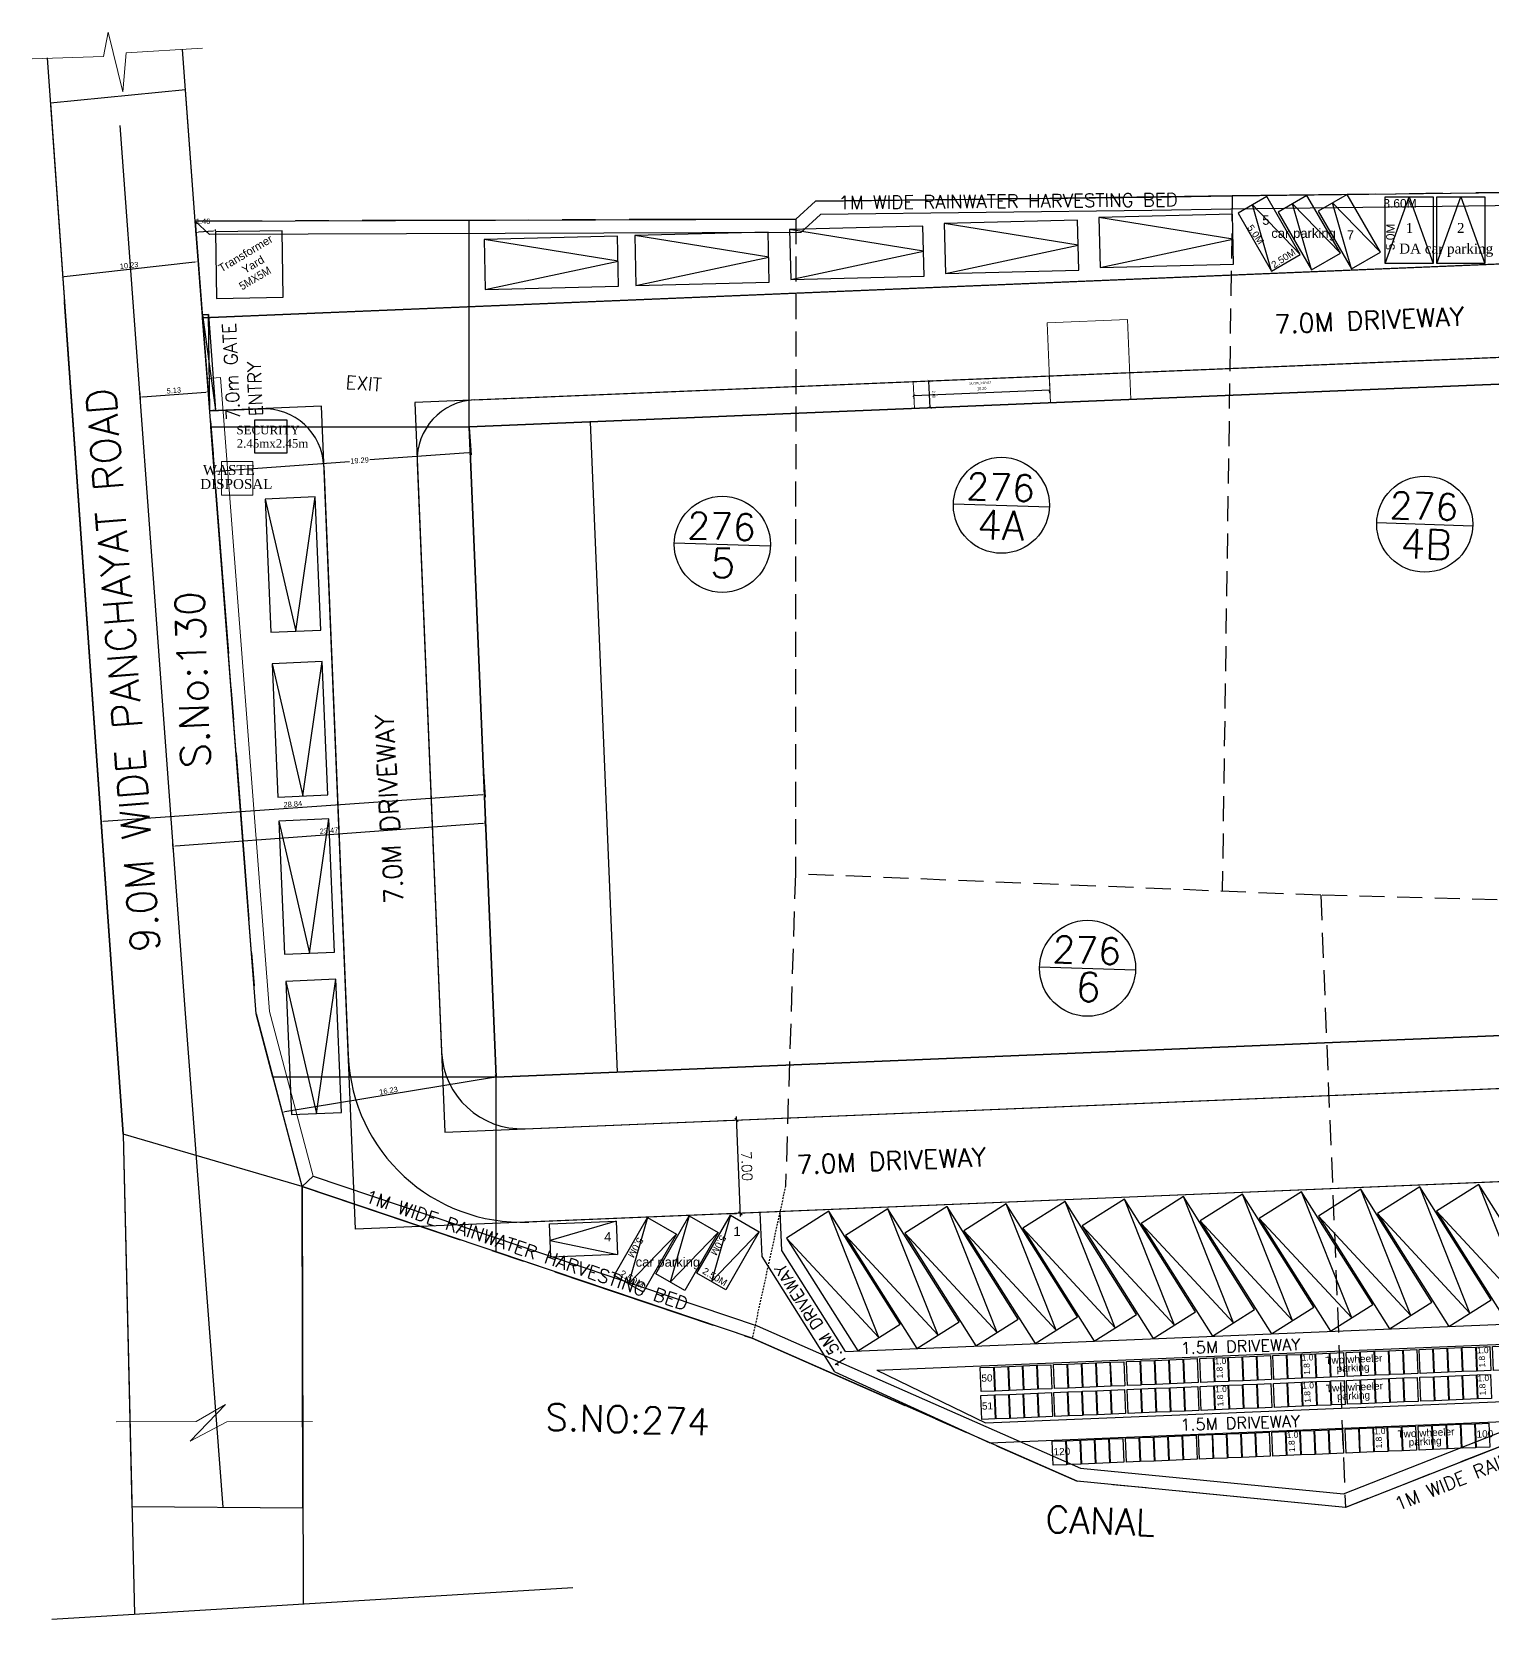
# Model space of a CAD drawing. Header units: metres. Extents: x 6804 to 7881, y 412 to 705.
# Drawn here: x 6811 to 6920.5, y 574.6 to 694.6 of the extents above; entities that cross this region are included whole.
import ezdxf

# ---------------------------------------------------------------- set-up
doc = ezdxf.new("R2010")
doc.units = ezdxf.units.M
doc.header["$LTSCALE"] = 5
doc.header["$PDSIZE"] = -1
for name, pattern in [('CENTER', [2, 1.25, -0.25, 0.25, -0.25]), ('CENTERX2', [4, 2.5, -0.5, 0.5, -0.5]), ('CONTINOUS', [0]), ('DASHED', [0.75, 0.5, -0.25]), ('DOT2', [0.125, 0, -0.125]), ('HIDDEN', [0.375, 0.25, -0.125])]:
    doc.linetypes.add(name, pattern=pattern)
doc.layers.get('0').update_dxf_attribs({"color": 8, "linetype": 'CONTINUOUS'})
doc.layers.get('DEFPOINTS').update_dxf_attribs({"color": 8, "linetype": 'CONTINUOUS'})
for name, color, linetype in [('5.1 TEXT', 8, 'CENTERX2'), ('BLK_1_LVL_0_BLDG_FOOT_PRINT', 1, 'CONTINUOUS'), ('BLK_1_LVL_0_FRONT_SETBACK', 2, 'CONTINUOUS'), ('BLK_1_LVL_0_SIDE_SETBACK1', 171, 'CONTINUOUS'), ('BLK_1_LVL_0_SIDE_SETBACK2', 102, 'CONTINUOUS'), ('BLK_1_MAX_HEIGHT_CAL', 7, 'CONTINUOUS'), ('DA_PARKING', 1, 'CONTINUOUS'), ('DISTANCE_BLK', 238, 'CONTINUOUS'), ('DRIVE_WAY', 255, 'DOT2'), ('FMB', 8, 'CONTINUOUS'), ('GUARD_ROOM', 2, 'CONTINUOUS'), ('HATCH', 8, 'CONTINUOUS'), ('L4', 8, 'CONTINUOUS'), ('LORRY_PARKING', 175, 'CONTINUOUS'), ('PARKING_SLOT', 30, 'CONTINUOUS'), ('PDF_0', 7, 'CONTINUOUS'), ('PDF_Text', 7, 'CONTINUOUS'), ('PLOT_BOUNDARY', 70, 'CONTINUOUS'), ('ROAD_WIDTH', 2, 'CONTINUOUS'), ('RWH', 130, 'CONTINUOUS'), ('S.NO', 6, 'CONTINUOUS'), ('SHORTEST_DIST_TO_ROAD', 6, 'CONTINUOUS'), ('Sub Divi', 3, 'DASHED'), ('SURRENDER_ROAD_WIDTH', 2, 'CONTINUOUS'), ('TEXT', 7, 'CONTINUOUS'), ('TRANSFORMER_YARD', 7, 'CONTINUOUS'), ('TRANSFORMER_YARD_ROAD', 7, 'CONTINUOUS'), ('TWO_WHEELER_PARKING', 2, 'CONTINUOUS'), ('WAL', 1, 'CONTINUOUS'), ('WALL', 3, 'CONTINUOUS')]:
    doc.layers.add(name, color=color, linetype=linetype)
for name, color, linetype, lineweight in [('BLK_1_DA_RAMP_1', 1, 'CONTINUOUS', 0), ('BLK_1_INTERNAL_VEHICULAR_ACCESS', 161, 'CONTINUOUS', 0), ('BLK_1_PLANTATION_GREENSTRIP', 81, 'CONTINUOUS', 0), ('Boundry mesurement', 8, 'CONTINUOUS', 15), ('Dimension', 8, 'CONTINUOUS', 9), ('DIST_CL_ROAD', 7, 'CONTINUOUS', 0), ('NOTIFIED_ROAD', 183, 'CONTINUOUS', 13), ('TEX', 3, 'CONTINUOUS', 9), ('WASTE_DISPOSAL', 7, 'CONTINUOUS', 0)]:
    doc.layers.add(name, color=color, linetype=linetype, lineweight=lineweight)
doc.styles.add('1', font='arial.ttf')
doc.styles.add('ARIAL', font='arial.ttf')
doc.styles.add('DIM 100', font='ARIALN.TTF', dxfattribs={"width": 0.85, "height": 0.23})
doc.styles.add('NOS.', font='times.ttf')
doc.styles.add('PDF Arial', font='arial.ttf')
doc.styles.add('RS', font='romans.shx')
doc.styles.get("Standard").update_dxf_attribs({"font": 'arial.ttf'})
doc.dimstyles.new('GRID DIM 400', dxfattribs={"dimscale": 0, "dimtxt": 0.8, "dimasz": 0.2, "dimexe": 0, "dimexo": 0, "dimgap": 0.2, "dimtad": 0, "dimlfac": -0.1, "dimzin": 1, "dimdsep": 46, "dimtxsty": 'DIM 100', "dimblk": 'ARCHTICK', "dimcen": 0, "dimclrd": 256, "dimclre": 252, "dimclrt": 4, "dimazin": 0, "dimtfac": 1, "dimtix": 1, "dimtofl": 0, "dimtmove": 2, "dimatfit": 0, "dimfxl": 0, "dimtolj": 1, "dimtzin": 0, "dimarcsym": 0})
doc.dimstyles.new('my1', dxfattribs={"dimtxt": 0.3, "dimasz": 0.1, "dimexe": 0.12, "dimexo": 0.5, "dimgap": 0.1, "dimtad": 1, "dimtoh": 1, "dimzin": 3, "dimdsep": 46, "dimtxsty": 'RS', "dimblk": 'OBLIQUE', "dimcen": 0.09, "dimdle": 0.1, "dimclrd": 8, "dimclre": 8, "dimclrt": 4, "dimadec": 0, "dimazin": 0, "dimtfac": 1, "dimtofl": 0, "dimtmove": 0, "dimatfit": 3, "dimldrblk": 'OBLIQUE', "dimfxl": 0, "dimtolj": 1, "dimtzin": 0, "dimarcsym": 0})
doc.dimstyles.get("Standard").update_dxf_attribs({"dimtxt": 0.4, "dimasz": 0.18, "dimexe": 0.18, "dimexo": 0.0625, "dimgap": 0.1, "dimtad": 1, "dimtoh": 1, "dimzin": 0, "dimdsep": 46, "dimtxsty": '1', "dimcen": 0.09, "dimadec": 0, "dimazin": 0, "dimtfac": 1, "dimtofl": 0, "dimtmove": 2, "dimatfit": 3, "dimfxl": 0, "dimtolj": 1, "dimtzin": 0, "dimarcsym": 0})

# ---------------------------------------------------------------- blocks, each defined once
blk = doc.blocks.new('_ArchTick')
at = {"color": 0, "linetype": 'ByBlock', "const_width": 0.15}
blk.add_lwpolyline([(-0.5, -0.5), (0.5, 0.5)], dxfattribs=at)
blk = doc.blocks.new('*D53')
at = {"layer": 'BLK_1_DA_RAMP_1', "color": 2, "lineweight": -2}
blk.add_line((6877.06, 667.37), (6887.25, 667.8), dxfattribs=at)
at = {"layer": 'BLK_1_DA_RAMP_1', "color": 252, "lineweight": -2}
for p, q in [((6877.07, 667.12), (6877.06, 667.37)), ((6887.26, 667.55), (6887.25, 667.8))]:
    blk.add_line(p, q, dxfattribs=at)
at = {"layer": 'DEFPOINTS', "color": 0}
for p in [(6887.25, 667.8), (6887.27, 667.36), (6877.09, 666.65)]:
    blk.add_point(p, dxfattribs=at)
at = {"layer": 'BLK_1_DA_RAMP_1', "color": 2, "lineweight": -2, "xscale": 0.2, "yscale": 0.2, "zscale": 0.2}
for p, rotation in [((6877.06, 667.37), 182.3714923245857), ((6887.25, 667.8), 2.371492324585682)]:
    blk.add_blockref('_ArchTick', p, dxfattribs=dict(at, rotation=rotation))
at = {"layer": 'BLK_1_DA_RAMP_1', "color": 2, "insert": (6882.14, 667.9), "char_height": 0.23, "attachment_point": 5, "rotation": 2.3715, "style": 'DIM 100'}
blk.add_mtext('\\A1;10.20', dxfattribs=at)
blk = doc.blocks.new('*D81')
at = {"layer": 'BLK_1_DA_RAMP_1', "color": 252, "lineweight": -2}
for p, q in [((6878.44, 668.47), (6878.19, 668.46)), ((6878.34, 666.47), (6878.28, 666.46))]:
    blk.add_line(p, q, dxfattribs=at)
at = {"layer": 'BLK_1_DA_RAMP_1', "color": 1, "lineweight": -2}
blk.add_line((6878.28, 666.46), (6878.19, 668.46), dxfattribs=at)
at = {"layer": 'DEFPOINTS', "color": 0}
for p in [(6880.89, 668.57), (6878.19, 668.46), (6878.34, 666.47)]:
    blk.add_point(p, dxfattribs=at)
at = {"layer": 'BLK_1_DA_RAMP_1', "color": 1, "lineweight": -2, "xscale": 0.2, "yscale": 0.2, "zscale": 0.2}
for p, rotation in [((6878.19, 668.46), 92.37149232630398), ((6878.28, 666.46), 272.3714923263039)]:
    blk.add_blockref('_ArchTick', p, dxfattribs=dict(at, rotation=rotation))
at = {"layer": 'BLK_1_DA_RAMP_1', "color": 1, "insert": (6878.55, 667.47), "char_height": 0.23, "attachment_point": 5, "rotation": 272.3715, "style": 'DIM 100'}
blk.add_mtext('\\A1;2.00', dxfattribs=at)
blk = doc.blocks.new('*D144')
at = {"layer": 'DEFPOINTS', "color": 0, "ltscale": 400}
for p in [(6823.26, 679.6), (6823.27, 679.54), (6824.73, 679.65)]:
    blk.add_point(p, dxfattribs=at)
at = {"layer": 'TRANSFORMER_YARD_ROAD', "color": 0, "linetype": 'DOT2', "lineweight": -2, "ltscale": 400}
for p, q in [((6823.26, 679.6), (6823.25, 679.78)), ((6824.72, 679.72), (6824.71, 679.89))]:
    blk.add_line(p, q, dxfattribs=at)
at = {"layer": 'TRANSFORMER_YARD_ROAD', "color": 0, "linetype": 'Continuous', "lineweight": -2, "ltscale": 400}
blk.add_line((6824.54, 679.7), (6823.44, 679.62), dxfattribs=at)
at = {"layer": 'TRANSFORMER_YARD_ROAD', "color": 0, "ltscale": 400}
for points in [[(6823.44, 679.65), (6823.44, 679.59), (6823.26, 679.6)], [(6824.54, 679.73), (6824.54, 679.67), (6824.72, 679.72)]]:
    blk.add_solid(points, dxfattribs=at)
at = {"layer": 'TRANSFORMER_YARD_ROAD', "color": 0, "ltscale": 400, "insert": (6823.79, 680.44), "char_height": 0.4, "attachment_point": 5, "style": '1'}
blk.add_mtext('\\A1;1.46', dxfattribs=at)
blk = doc.blocks.new('_Oblique')
at = {"color": 0, "linetype": 'ByBlock', "lineweight": -2}
blk.add_line((-0.5, -0.5), (0.5, 0.5), dxfattribs=at)
blk = doc.blocks.new('*D169')
at = {"layer": 'DEFPOINTS', "color": 0, "linetype": 'ByBlock'}
for p in [(6863.77, 613.07), (6864.04, 613.08), (6864.33, 606.08)]:
    blk.add_point(p, dxfattribs=at)
at = {"layer": 'DRIVE_WAY', "color": 8, "linetype": 'ByBlock', "lineweight": -2}
for p, q in [((6862.79, 613.03), (6863.47, 613.05)), ((6864.07, 605.82), (6863.76, 613.32)), ((6863.08, 606.03), (6863.76, 606.06))]:
    blk.add_line(p, q, dxfattribs=at)
at = {"layer": 'DRIVE_WAY', "color": 8, "linetype": 'ByBlock', "lineweight": -2, "xscale": 0.25, "yscale": 0.25, "zscale": 0.25}
for p, rotation in [((6863.77, 613.07), 92.37149232471589), ((6864.06, 606.07), 272.3714923247159)]:
    blk.add_blockref('_Oblique', p, dxfattribs=dict(at, rotation=rotation))
at = {"layer": 'DRIVE_WAY', "color": 4, "linetype": 'ByBlock', "lineweight": -2, "insert": (6864.54, 609.6), "char_height": 0.75, "attachment_point": 5, "rotation": 272.3715, "style": 'RS'}
blk.add_mtext('\\A1;7.00', dxfattribs=at)
blk = doc.blocks.new('*D170')
at = {"layer": 'DEFPOINTS', "color": 0, "ltscale": 400}
for p in [(6813.2, 676.25), (6823.58, 675.51), (6813.41, 674.36)]:
    blk.add_point(p, dxfattribs=at)
at = {"layer": 'SURRENDER_ROAD_WIDTH', "color": 0, "lineweight": -2, "ltscale": 400}
blk.add_line((6823.18, 677.38), (6813.38, 676.27), dxfattribs=at)
at = {"layer": 'SURRENDER_ROAD_WIDTH', "color": 0, "linetype": 'DOT2', "lineweight": -2, "ltscale": 400}
for p, q in [((6823.57, 675.58), (6823.34, 677.58)), ((6813.41, 674.43), (6813.18, 676.43))]:
    blk.add_line(p, q, dxfattribs=at)
at = {"layer": 'SURRENDER_ROAD_WIDTH', "color": 0, "ltscale": 400}
for points in [[(6823.18, 677.41), (6823.19, 677.35), (6823.36, 677.4)], [(6813.38, 676.3), (6813.38, 676.24), (6813.2, 676.25)]]:
    blk.add_solid(points, dxfattribs=at)
at = {"layer": 'SURRENDER_ROAD_WIDTH', "color": 0, "ltscale": 400, "insert": (6818.25, 677.13), "char_height": 0.4, "attachment_point": 5, "rotation": 6.4493, "style": '1'}
blk.add_mtext('\\A1;10.23', dxfattribs=at)
blk = doc.blocks.new('*D171')
at = {"layer": 'DEFPOINTS', "color": 0}
for p in [(6819.04, 667.63), (6824.15, 668.03), (6824.18, 667.65)]:
    blk.add_point(p, dxfattribs=at)
at = {"layer": 'NOTIFIED_ROAD', "color": 0, "lineweight": -2}
for p, q in [((6819.05, 667.57), (6819.08, 667.08)), ((6819.25, 667.28), (6824, 667.64)), ((6824.16, 667.96), (6824.2, 667.48))]:
    blk.add_line(p, q, dxfattribs=at)
at = {"layer": 'NOTIFIED_ROAD', "color": 0}
for points in [[(6824, 667.67), (6824.01, 667.61), (6824.18, 667.65)], [(6819.25, 667.31), (6819.25, 667.25), (6819.07, 667.26)]]:
    blk.add_solid(points, dxfattribs=at)
at = {"layer": 'NOTIFIED_ROAD', "color": 0, "insert": (6821.6, 667.76), "char_height": 0.4, "attachment_point": 5, "rotation": 4.3844, "style": '1'}
blk.add_mtext('\\A1;5.13', dxfattribs=at)
blk = doc.blocks.new('*D172')
at = {"layer": 'BLK_1_MAX_HEIGHT_CAL', "color": 0, "lineweight": -2}
for p, q in [((6844.8, 639.17), (6844.94, 637.27)), ((6844.74, 637.44), (6816.33, 635.44)), ((6816.03, 637.15), (6816.16, 635.25))]:
    blk.add_line(p, q, dxfattribs=at)
at = {"layer": 'BLK_1_MAX_HEIGHT_CAL', "color": 0}
for points in [[(6844.74, 637.47), (6844.75, 637.41), (6844.92, 637.45)], [(6816.33, 635.47), (6816.33, 635.41), (6816.15, 635.43)]]:
    blk.add_solid(points, dxfattribs=at)
at = {"layer": 'DEFPOINTS', "color": 0}
for p in [(6844.8, 639.23), (6816.03, 637.21), (6816.15, 635.43)]:
    blk.add_point(p, dxfattribs=at)
at = {"layer": 'BLK_1_MAX_HEIGHT_CAL', "color": 0, "insert": (6830.52, 636.74), "char_height": 0.4, "attachment_point": 5, "rotation": 4.028, "style": '1'}
blk.add_mtext('\\A1;28.84', dxfattribs=at)
blk = doc.blocks.new('*D173')
at = {"layer": 'DEFPOINTS', "color": 0}
for p in [(6844.97, 635.04), (6821.55, 633.59), (6821.57, 633.32)]:
    blk.add_point(p, dxfattribs=at)
at = {"layer": 'DIST_CL_ROAD', "color": 0, "lineweight": -2}
for p, q in [((6844.77, 635.3), (6821.72, 633.6)), ((6844.97, 635.1), (6844.94, 635.49)), ((6821.56, 633.38), (6821.53, 633.77))]:
    blk.add_line(p, q, dxfattribs=at)
at = {"layer": 'DIST_CL_ROAD', "color": 0}
for points in [[(6844.77, 635.33), (6844.77, 635.27), (6844.95, 635.31)], [(6821.72, 633.63), (6821.73, 633.57), (6821.55, 633.59)]]:
    blk.add_solid(points, dxfattribs=at)
at = {"layer": 'DIST_CL_ROAD', "color": 0, "insert": (6833.23, 634.75), "char_height": 0.4, "attachment_point": 5, "rotation": 4.2061, "style": '1'}
blk.add_mtext('\\A1;23.47', dxfattribs=at)
blk = doc.blocks.new('*D174')
at = {"layer": 'DEFPOINTS', "color": 0}
for p in [(6845.75, 616.27), (6829.73, 613.65), (6829.73, 613.65)]:
    blk.add_point(p, dxfattribs=at)
at = {"layer": 'SHORTEST_DIST_TO_ROAD', "color": 0, "lineweight": -2}
for p, q in [((6845.57, 616.24), (6829.91, 613.68)), ((6845.74, 616.34), (6845.72, 616.45)), ((6829.72, 613.71), (6829.7, 613.83))]:
    blk.add_line(p, q, dxfattribs=at)
at = {"layer": 'SHORTEST_DIST_TO_ROAD', "color": 0}
for points in [[(6845.57, 616.27), (6845.58, 616.21), (6845.75, 616.27)], [(6829.9, 613.71), (6829.91, 613.65), (6829.73, 613.65)]]:
    blk.add_solid(points, dxfattribs=at)
at = {"layer": 'SHORTEST_DIST_TO_ROAD', "color": 0, "insert": (6837.69, 615.26), "char_height": 0.4, "attachment_point": 5, "rotation": 9.2954, "style": '1'}
blk.add_mtext('\\A1;16.23', dxfattribs=at)
blk = doc.blocks.new('*D175')
at = {"layer": 'DEFPOINTS', "color": 0}
for p in [(6843.73, 665.03), (6824.49, 663.63), (6824.63, 661.7)]:
    blk.add_point(p, dxfattribs=at)
at = {"layer": 'SHORTEST_DIST_TO_ROAD', "color": 0, "lineweight": -2}
for p, q in [((6843.73, 664.97), (6843.88, 662.92)), ((6824.5, 663.57), (6824.65, 661.52)), ((6843.69, 663.08), (6836.28, 662.55)), ((6824.81, 661.71), (6834.77, 662.44))]:
    blk.add_line(p, q, dxfattribs=at)
at = {"layer": 'SHORTEST_DIST_TO_ROAD', "color": 0}
for points in [[(6843.69, 663.11), (6843.69, 663.05), (6843.87, 663.1)], [(6824.81, 661.74), (6824.81, 661.68), (6824.63, 661.7)]]:
    blk.add_solid(points, dxfattribs=at)
at = {"layer": 'SHORTEST_DIST_TO_ROAD', "color": 0, "insert": (6835.52, 662.51), "char_height": 0.4, "attachment_point": 5, "rotation": 4.1531, "style": '1'}
blk.add_mtext('\\A1;19.29', dxfattribs=at)

msp = doc.modelspace()

# ---------------------------------------------------------------- linework, layer by layer
at = {"layer": 'BLK_1_DA_RAMP_1'}
msp.add_lwpolyline([(6887.205, 668.834), (6887.288, 666.835), (6877.097, 666.413), (6877.014, 668.412)], close=True, dxfattribs=at)
at = {"layer": 'BLK_1_INTERNAL_VEHICULAR_ACCESS'}
msp.add_lwpolyline([(6893.314, 667.085), (6887.288, 666.835), (6887.04, 672.83), (6893.066, 673.08)], close=True, dxfattribs=at)
at = {"layer": 'BLK_1_LVL_0_BLDG_FOOT_PRINT', "color": 1}
msp.add_lwpolyline([(7046.856, 673.444), (6843.73, 665.032), (6845.749, 616.273), (7048.875, 624.686)], close=True, dxfattribs=at)
at = {"layer": 'BLK_1_LVL_0_FRONT_SETBACK', "color": 2}
msp.add_lwpolyline([(6845.749, 616.273), (6829.033, 616.273), (6827.775, 621.018), (6824.384, 665.032), (6843.73, 665.032)], close=True, dxfattribs=at)
at = {"layer": 'BLK_1_LVL_0_SIDE_SETBACK1', "color": 171}
msp.add_lwpolyline([(6843.73, 665.032), (6843.73, 680.519), (6868.213, 680.611), (6869.678, 681.939), (6900.922, 682.339), (6931.673, 682.731), (6931.193, 679.365), (6959.193, 679.343), (6967.433, 674.818), (6993.837, 681.35), (7024.985, 680), (7040.393, 679.337), (7046.856, 679.684), (7046.856, 673.444)], close=True, dxfattribs=at)
at = {"layer": 'BLK_1_LVL_0_SIDE_SETBACK2', "color": 102}
msp.add_lwpolyline([(7048.875, 624.686), (7048.875, 618.957), (7048.875, 591.094), (7048.875, 557.883), (7034.56, 527.062), (7021.37, 526.551), (7016.819, 491.042), (7016.431, 489.8), (7003.754, 449.236), (6964.377, 450.585), (6963.82, 516.783), (6966.695, 534.11), (6968.354, 544.094), (6970.666, 558.015), (6957.05, 578.263), (6948.299, 599.317), (6909.399, 584.024), (6889.294, 585.983), (6864.948, 596.7), (6845.749, 603.168), (6845.749, 616.273)], close=True, dxfattribs=at)
at = {"layer": 'BLK_1_PLANTATION_GREENSTRIP', "ltscale": 400}
msp.add_lwpolyline([(6831.212, 608.066), (6827.775, 621.018), (6824.106, 668.649), (6825.103, 668.726), (6828.765, 621.186), (6832.04, 608.842)], close=True, dxfattribs=at)
at = {"layer": 'DA_PARKING', "linetype": 'Continuous'}
for points in [[(6912.371, 682.274), (6915.971, 682.274), (6915.971, 677.274), (6912.371, 677.274)], [(6916.239, 682.274), (6919.839, 682.274), (6919.839, 677.274), (6916.239, 677.274)]]:
    msp.add_lwpolyline(points, close=True, dxfattribs=at)
at = {"layer": 'Dimension', "linetype": 'CONTINOUS', "ltscale": 2}
for p, q in [((6816.321, 692.804), (6816.686, 694.63)), ((6816.686, 694.63), (6817.783, 690.158)), ((6810.976, 692.622), (6816.321, 692.804)), ((6817.783, 690.158), (6818.022, 693.057)), ((6818.022, 693.057), (6823.76, 693.417)), ((6825.478, 591.739), (6822.817, 588.975)), ((6823.279, 590.463), (6825.478, 591.739)), ((6817.284, 590.428), (6823.279, 590.463)), ((6822.817, 588.975), (6825.584, 590.428)), ((6825.584, 590.428), (6832.005, 590.463))]:
    msp.add_line(p, q, dxfattribs=at)
at = {"layer": 'DISTANCE_BLK', "linetype": 'ByBlock', "lineweight": -2}
msp.add_lwpolyline([(6843.73, 665.032), (7046.856, 673.444), (7048.875, 624.686), (6845.749, 616.273)], close=True, dxfattribs=at)
at = {"layer": 'DRIVE_WAY', "linetype": 'CONTINOUS', "ltscale": 400}
msp.add_lwpolyline([(6839.651, 666.864), (6841.916, 612.161), (6984.778, 618.078), (6985.068, 611.084), (6985.068, 611.084), (6835.212, 604.878), (6832.657, 666.575), (6824.292, 666.228), (6823.754, 673.212), (6929.563, 677.594), (6929.853, 670.6)], close=True, dxfattribs=at)
at = {"layer": 'FMB', "linetype": 'CENTER', "ltscale": 2}
msp.add_line((6948.299, 599.317), (6909.397, 584.023), dxfattribs=at)
at = {"layer": 'GUARD_ROOM', "ltscale": 400}
msp.add_lwpolyline([(6827.647, 663.07), (6830.097, 663.07), (6830.097, 665.52), (6827.647, 665.52)], close=True, dxfattribs=at)
at = {"layer": 'HATCH', "color": 8, "ltscale": 15}
for points in [[(6891.023, 676.97), (6900.974, 679.092), (6890.93, 680.719)], [(6856.229, 675.627), (6866.18, 677.748), (6856.137, 679.376)], [(6867.827, 676.075), (6877.778, 678.196), (6867.735, 679.824)], [(6879.425, 676.523), (6889.376, 678.644), (6879.333, 680.271)], [(6844.94, 675.318), (6854.891, 677.44), (6844.847, 679.067)], [(6828.439, 659.619), (6830.741, 649.709), (6832.185, 659.78)], [(6828.969, 647.266), (6831.272, 637.355), (6832.716, 647.427)], [(6829.476, 635.478), (6831.778, 625.568), (6833.222, 635.639)], [(6829.992, 623.455), (6832.294, 613.545), (6833.738, 623.616)], [(6898.517, 605.498), (6905.44, 598.042), (6901.688, 607.5)], [(6902.945, 605.681), (6909.868, 598.226), (6906.116, 607.683)], [(6907.373, 605.865), (6914.296, 598.409), (6910.544, 607.866)], [(6911.801, 606.048), (6918.724, 598.592), (6914.972, 608.05)], [(6916.229, 606.232), (6923.152, 598.776), (6919.401, 608.233)], [(6867.519, 604.214), (6874.442, 596.759), (6870.691, 606.216)], [(6871.948, 604.398), (6878.871, 596.942), (6875.119, 606.399)], [(6876.376, 604.581), (6883.299, 597.125), (6879.547, 606.583)], [(6880.804, 604.764), (6887.727, 597.309), (6883.975, 606.766)], [(6885.232, 604.948), (6892.155, 597.492), (6888.403, 606.949)], [(6889.66, 605.131), (6896.583, 597.676), (6892.832, 607.133)], [(6894.089, 605.315), (6901.012, 597.859), (6897.26, 607.316)]]:
    msp.add_lwpolyline(points, dxfattribs=at)
at = {"layer": 'L4', "linetype": 'CONTINOUS', "ltscale": 2}
msp.add_line((6812.465, 575.633), (6851.491, 578.011), dxfattribs=at)
at = {"layer": 'LORRY_PARKING', "ltscale": 400}
for points in [[(6901.02, 677.218), (6900.927, 680.966), (6890.93, 680.719), (6891.023, 676.97)], [(6866.226, 675.874), (6866.134, 679.623), (6856.137, 679.376), (6856.229, 675.627)], [(6877.824, 676.322), (6877.732, 680.071), (6867.735, 679.824), (6867.827, 676.075)], [(6889.422, 676.77), (6889.329, 680.519), (6879.333, 680.271), (6879.425, 676.523)], [(6854.937, 675.565), (6854.844, 679.314), (6844.847, 679.067), (6844.94, 675.318)], [(6828.868, 649.628), (6832.614, 649.789), (6832.185, 659.78), (6828.439, 659.619)], [(6829.398, 637.275), (6833.145, 637.436), (6832.716, 647.427), (6828.969, 647.266)], [(6829.905, 625.487), (6833.651, 625.648), (6833.222, 635.639), (6829.476, 635.478)], [(6830.421, 613.464), (6834.167, 613.625), (6833.738, 623.616), (6829.992, 623.455)], [(6903.854, 597.042), (6907.025, 599.043), (6901.688, 607.5), (6898.517, 605.498)], [(6908.282, 597.225), (6911.453, 599.226), (6906.116, 607.683), (6902.945, 605.681)], [(6912.71, 597.408), (6915.882, 599.41), (6910.544, 607.866), (6907.373, 605.865)], [(6917.139, 597.592), (6920.31, 599.593), (6914.972, 608.05), (6911.801, 606.048)], [(6921.567, 597.775), (6924.738, 599.777), (6919.401, 608.233), (6916.229, 606.232)], [(6872.857, 595.758), (6876.028, 597.759), (6870.691, 606.216), (6867.519, 604.214)], [(6877.285, 595.941), (6880.456, 597.943), (6875.119, 606.399), (6871.948, 604.398)], [(6881.713, 596.125), (6884.884, 598.126), (6879.547, 606.583), (6876.376, 604.581)], [(6886.141, 596.308), (6889.313, 598.31), (6883.975, 606.766), (6880.804, 604.764)], [(6890.57, 596.491), (6893.741, 598.493), (6888.403, 606.949), (6885.232, 604.948)], [(6894.998, 596.675), (6898.169, 598.676), (6892.832, 607.133), (6889.66, 605.131)], [(6899.426, 596.858), (6902.597, 598.86), (6897.26, 607.316), (6894.089, 605.315)]]:
    msp.add_lwpolyline(points, close=True, dxfattribs=at)
at = {"layer": 'NOTIFIED_ROAD', "color": 1}
msp.add_lwpolyline([(6818.462, 584.087), (6831.242, 583.989), (6831.211, 608.066), (6827.775, 621.018), (6823.197, 680.442), (6822.472, 690.283), (6812.359, 689.284), (6817.802, 611.993)], close=True, dxfattribs=at)
at = {"layer": 'PARKING_SLOT', "linetype": 'Continuous'}
for points in [[(6903.852, 676.711), (6906.017, 677.961), (6903.517, 682.291), (6901.352, 681.041)], [(6906.854, 676.792), (6909.019, 678.042), (6906.519, 682.372), (6904.354, 681.122)], [(6909.855, 676.87), (6912.02, 678.12), (6909.52, 682.451), (6907.355, 681.201)], [(6854.75, 605.475), (6854.854, 602.977), (6849.858, 602.77), (6849.755, 605.268)], [(6857.099, 605.743), (6859.264, 604.493), (6856.764, 600.163), (6854.599, 601.413)], [(6860.221, 605.87), (6862.386, 604.62), (6859.886, 600.29), (6857.721, 601.54)], [(6863.306, 605.922), (6865.471, 604.672), (6862.971, 600.342), (6860.806, 601.592)]]:
    msp.add_lwpolyline(points, close=True, dxfattribs=at)
at = {"layer": 'PDF_0', "lineweight": 25}
msp.add_lwpolyline([(6824.292, 666.228), (6823.741, 673.415), (6824.189, 673.443), (6824.737, 666.272), (6824.292, 666.228), (6824.189, 673.443), (6823.741, 673.415), (6824.737, 666.272)], dxfattribs=at)
at = {"layer": 'PLOT_BOUNDARY', "linetype": 'ByBlock'}
msp.add_lwpolyline([(6948.3, 599.319), (6909.399, 584.024), (6889.294, 585.983), (6864.948, 596.7), (6831.212, 608.066), (6827.775, 621.018), (6823.197, 680.442), (6868.213, 680.611), (6869.678, 681.939), (6894.876, 682.261), (6900.804, 682.338), (6931.673, 682.731)], dxfattribs=at)
at = {"layer": 'ROAD_WIDTH'}
msp.add_lwpolyline([(6818.462, 584.087), (6831.268, 583.988), (6831.211, 608.066), (6827.775, 621.018), (6823.197, 680.442), (6822.472, 690.283), (6812.359, 689.284), (6817.802, 611.993)], close=True, dxfattribs=at)
at = {"layer": 'RWH', "ltscale": 400}
for points in [[(6930.518, 681.716), (6900.817, 681.338), (6894.889, 681.261), (6870.07, 680.944), (6868.601, 679.612), (6824.277, 679.446), (6823.197, 680.442), (6868.213, 680.611), (6869.678, 681.939), (6894.876, 682.261), (6900.804, 682.338), (6931.673, 682.731)], [(6964.377, 450.585), (6963.82, 516.783), (6970.668, 558.018), (6957.052, 578.265), (6948.3, 599.319), (6909.399, 584.024), (6889.294, 585.983), (6864.948, 596.7), (6831.212, 608.066), (6832.04, 608.842), (6865.31, 597.633), (6889.55, 586.963), (6909.257, 585.043), (6948.847, 600.608), (6957.937, 578.741), (6971.72, 558.246), (6964.82, 516.705), (6965.369, 451.552)]]:
    msp.add_lwpolyline(points, dxfattribs=at)
at = {"layer": 'S.NO', "linetype": 'CONTINOUS', "ltscale": 2}
for p, q in [((6812.119, 692.687), (6813.414, 674.365)), ((6823.199, 680.442), (6822.248, 693.322)), ((6817.801, 611.993), (6813.414, 674.365)), ((6854.841, 616.65), (6852.822, 665.408)), ((6880.022, 659.27), (6887.218, 659.032)), ((6911.745, 657.854), (6918.941, 657.616)), ((6859.106, 656.341), (6866.302, 656.103)), ((6886.478, 624.558), (6893.674, 624.319)), ((6831.21, 608.066), (6817.799, 611.993)), ((6817.801, 611.993), (6818.653, 576.01)), ((6831.212, 608.066), (6831.285, 576.78))]:
    msp.add_line(p, q, dxfattribs=at)
at = {"layer": 'S.NO', "linetype": 'CENTER', "ltscale": 2}
for p, q in [((6869.678, 681.939), (6868.213, 680.611)), ((6900.922, 682.339), (6869.678, 681.939)), ((6931.673, 682.731), (6900.922, 682.339)), ((6868.213, 680.611), (6823.197, 680.442)), ((6823.197, 680.442), (6827.775, 621.018)), ((6827.775, 621.018), (6831.21, 608.066)), ((6831.21, 608.066), (6864.947, 596.699)), ((6831.212, 608.066), (6864.948, 596.699)), ((6864.947, 596.699), (6889.292, 585.982)), ((6909.397, 584.023), (6889.292, 585.982))]:
    msp.add_line(p, q, dxfattribs=at)
at = {"layer": 'S.NO', "linetype": 'CONTINOUS', "ltscale": 2}
for centre in [(6883.62, 659.151), (6915.343, 657.735), (6862.704, 656.222), (6890.076, 624.439)]:
    msp.add_circle(centre, 3.6, dxfattribs=at)
at = {"layer": 'Sub Divi', "linetype": 'HIDDEN', "ltscale": 1.5}
for p, q in [((6900.922, 682.339), (6900.165, 630.214)), ((6868.213, 680.611), (6868.183, 631.513)), ((6868.183, 631.513), (6867.446, 608.125)), ((6907.559, 629.914), (6868.183, 631.513)), ((6932.02, 629.273), (6907.553, 629.914)), ((6907.553, 629.914), (6909.397, 584.023))]:
    msp.add_line(p, q, dxfattribs=at)
at = {"layer": 'Sub Divi', "linetype": 'HIDDEN', "ltscale": 0.1}
msp.add_line((6867.446, 608.125), (6864.947, 596.699), dxfattribs=at)
at = {"layer": 'SURRENDER_ROAD_WIDTH'}
msp.add_lwpolyline([(6818.462, 584.087), (6831.268, 583.991), (6831.211, 608.066), (6827.775, 621.018), (6823.197, 680.442), (6822.472, 690.283), (6812.359, 689.284), (6817.802, 611.993)], close=True, dxfattribs=at)
msp.add_lwpolyline([(6825.299, 584.036), (6822.467, 621.057), (6817.573, 687.61)], dxfattribs=at)
at = {"layer": 'TRANSFORMER_YARD'}
msp.add_lwpolyline([(6824.81, 674.656), (6829.807, 674.74), (6829.723, 679.737), (6824.726, 679.653)], close=True, dxfattribs=at)
at = {"layer": 'TWO_WHEELER_PARKING', "linetype": 'Continuous'}
for points in [[(6902.7, 595.356), (6902.775, 593.557), (6901.776, 593.516), (6901.701, 595.314)], [(6903.773, 595.4), (6903.848, 593.602), (6902.849, 593.56), (6902.774, 595.359)], [(6904.965, 595.45), (6905.04, 593.651), (6904.041, 593.61), (6903.966, 595.408)], [(6906.038, 595.495), (6906.113, 593.696), (6905.114, 593.655), (6905.039, 595.453)], [(6907.111, 595.539), (6907.186, 593.741), (6906.187, 593.699), (6906.112, 595.498)], [(6908.184, 595.584), (6908.259, 593.785), (6907.26, 593.744), (6907.185, 595.542)], [(6909.257, 595.628), (6909.332, 593.83), (6908.333, 593.788), (6908.258, 595.587)], [(6910.449, 595.678), (6910.524, 593.879), (6909.525, 593.838), (6909.45, 595.636)], [(6911.522, 595.723), (6911.597, 593.924), (6910.597, 593.883), (6910.523, 595.681)], [(6912.595, 595.767), (6912.669, 593.969), (6911.67, 593.927), (6911.596, 595.726)], [(6913.668, 595.812), (6913.742, 594.013), (6912.743, 593.972), (6912.668, 595.77)], [(6914.741, 595.856), (6914.815, 594.058), (6913.816, 594.016), (6913.741, 595.815)], [(6915.933, 595.906), (6916.007, 594.107), (6915.008, 594.066), (6914.933, 595.864)], [(6917.005, 595.951), (6917.08, 594.152), (6916.081, 594.111), (6916.006, 595.909)], [(6918.078, 595.995), (6918.153, 594.197), (6917.154, 594.155), (6917.079, 595.954)], [(6919.151, 596.04), (6919.226, 594.241), (6918.227, 594.2), (6918.152, 595.998)], [(6920.224, 596.084), (6920.299, 594.286), (6919.3, 594.244), (6919.225, 596.043)], [(6921.416, 596.134), (6921.491, 594.336), (6920.492, 594.294), (6920.417, 596.092)], [(6883.031, 594.538), (6883.105, 592.739), (6882.106, 592.698), (6882.032, 594.496)], [(6884.104, 594.582), (6884.178, 592.784), (6883.179, 592.742), (6883.104, 594.541)], [(6885.176, 594.627), (6885.251, 592.829), (6884.252, 592.787), (6884.177, 594.585)], [(6886.249, 594.672), (6886.324, 592.873), (6885.325, 592.832), (6885.25, 594.63)], [(6887.322, 594.716), (6887.397, 592.918), (6886.398, 592.876), (6886.323, 594.675)], [(6888.514, 594.766), (6888.589, 592.967), (6887.59, 592.926), (6887.515, 594.724)], [(6889.587, 594.81), (6889.662, 593.012), (6888.663, 592.97), (6888.588, 594.769)], [(6890.66, 594.855), (6890.735, 593.057), (6889.736, 593.015), (6889.661, 594.814)], [(6891.733, 594.9), (6891.808, 593.101), (6890.809, 593.06), (6890.734, 594.858)], [(6892.806, 594.944), (6892.881, 593.146), (6891.882, 593.104), (6891.807, 594.903)], [(6893.998, 594.994), (6894.073, 593.195), (6893.074, 593.154), (6892.999, 594.952)], [(6895.071, 595.038), (6895.146, 593.24), (6894.147, 593.198), (6894.072, 594.997)], [(6896.144, 595.083), (6896.219, 593.285), (6895.219, 593.243), (6895.145, 595.042)], [(6897.217, 595.128), (6897.291, 593.329), (6896.292, 593.288), (6896.218, 595.086)], [(6898.29, 595.172), (6898.364, 593.374), (6897.365, 593.332), (6897.29, 595.131)], [(6899.482, 595.222), (6899.556, 593.423), (6898.557, 593.382), (6898.482, 595.18)], [(6900.555, 595.266), (6900.629, 593.468), (6899.63, 593.426), (6899.555, 595.225)], [(6901.627, 595.311), (6901.702, 593.513), (6900.703, 593.471), (6900.628, 595.27)], [(6895.112, 592.947), (6895.187, 591.149), (6894.188, 591.107), (6894.113, 592.906)], [(6896.185, 592.992), (6896.26, 591.194), (6895.26, 591.152), (6895.186, 592.95)], [(6897.258, 593.037), (6897.332, 591.238), (6896.333, 591.197), (6896.259, 592.995)], [(6898.331, 593.081), (6898.405, 591.283), (6897.406, 591.241), (6897.331, 593.04)], [(6899.523, 593.131), (6899.597, 591.332), (6898.598, 591.291), (6898.524, 593.089)], [(6900.596, 593.175), (6900.67, 591.377), (6899.671, 591.335), (6899.596, 593.134)], [(6901.668, 593.22), (6901.743, 591.422), (6900.744, 591.38), (6900.669, 593.179)], [(6902.741, 593.265), (6902.816, 591.466), (6901.817, 591.425), (6901.742, 593.223)], [(6903.814, 593.309), (6903.889, 591.511), (6902.89, 591.469), (6902.815, 593.268)], [(6905.006, 593.359), (6905.081, 591.56), (6904.082, 591.519), (6904.007, 593.317)], [(6906.079, 593.403), (6906.154, 591.605), (6905.155, 591.563), (6905.08, 593.362)], [(6907.152, 593.448), (6907.227, 591.65), (6906.228, 591.608), (6906.153, 593.407)], [(6908.225, 593.493), (6908.3, 591.694), (6907.301, 591.653), (6907.226, 593.451)], [(6909.298, 593.537), (6909.373, 591.739), (6908.374, 591.697), (6908.299, 593.496)], [(6910.49, 593.587), (6910.565, 591.788), (6909.566, 591.747), (6909.491, 593.545)], [(6911.563, 593.631), (6911.638, 591.833), (6910.638, 591.792), (6910.564, 593.59)], [(6912.636, 593.676), (6912.711, 591.878), (6911.711, 591.836), (6911.637, 593.635)], [(6913.709, 593.721), (6913.783, 591.922), (6912.784, 591.881), (6912.71, 593.679)], [(6914.782, 593.765), (6914.856, 591.967), (6913.857, 591.925), (6913.782, 593.724)], [(6915.974, 593.815), (6916.048, 592.016), (6915.049, 591.975), (6914.974, 593.773)], [(6917.046, 593.86), (6917.121, 592.061), (6916.122, 592.02), (6916.047, 593.818)], [(6918.119, 593.904), (6918.194, 592.106), (6917.195, 592.064), (6917.12, 593.863)], [(6919.192, 593.949), (6919.267, 592.15), (6918.268, 592.109), (6918.193, 593.907)], [(6920.265, 593.993), (6920.34, 592.195), (6919.341, 592.153), (6919.266, 593.952)], [(6883.072, 592.447), (6883.147, 590.648), (6882.147, 590.607), (6882.073, 592.405)], [(6884.145, 592.491), (6884.219, 590.693), (6883.22, 590.651), (6883.145, 592.45)], [(6885.218, 592.536), (6885.292, 590.738), (6884.293, 590.696), (6884.218, 592.494)], [(6886.29, 592.581), (6886.365, 590.782), (6885.366, 590.741), (6885.291, 592.539)], [(6887.363, 592.625), (6887.438, 590.827), (6886.439, 590.785), (6886.364, 592.584)], [(6888.555, 592.675), (6888.63, 590.876), (6887.631, 590.835), (6887.556, 592.633)], [(6889.628, 592.719), (6889.703, 590.921), (6888.704, 590.879), (6888.629, 592.678)], [(6890.701, 592.764), (6890.776, 590.966), (6889.777, 590.924), (6889.702, 592.722)], [(6891.774, 592.809), (6891.849, 591.01), (6890.85, 590.969), (6890.775, 592.767)], [(6892.847, 592.853), (6892.922, 591.055), (6891.923, 591.013), (6891.848, 592.812)], [(6894.039, 592.903), (6894.114, 591.104), (6893.115, 591.063), (6893.04, 592.861)], [(6896.063, 589.336), (6896.137, 587.538), (6895.138, 587.496), (6895.064, 589.295)], [(6897.136, 589.381), (6897.21, 587.582), (6896.211, 587.541), (6896.136, 589.339)], [(6898.208, 589.425), (6898.283, 587.627), (6897.284, 587.585), (6897.209, 589.384)], [(6899.401, 589.475), (6899.475, 587.677), (6898.476, 587.635), (6898.401, 589.434)], [(6900.473, 589.52), (6900.548, 587.721), (6899.549, 587.68), (6899.474, 589.478)], [(6901.546, 589.564), (6901.621, 587.766), (6900.622, 587.724), (6900.547, 589.523)], [(6902.619, 589.609), (6902.694, 587.81), (6901.695, 587.769), (6901.62, 589.567)], [(6903.692, 589.654), (6903.767, 587.855), (6902.768, 587.814), (6902.693, 589.612)], [(6904.884, 589.703), (6904.959, 587.905), (6903.96, 587.863), (6903.885, 589.662)], [(6905.957, 589.748), (6906.032, 587.949), (6905.033, 587.908), (6904.958, 589.706)], [(6907.03, 589.792), (6907.105, 587.994), (6906.106, 587.952), (6906.031, 589.751)], [(6908.103, 589.837), (6908.178, 588.038), (6907.179, 587.997), (6907.104, 589.795)], [(6909.176, 589.882), (6909.251, 588.083), (6908.251, 588.042), (6908.177, 589.84)], [(6910.368, 589.931), (6910.443, 588.133), (6909.443, 588.091), (6909.369, 589.89)], [(6911.441, 589.976), (6911.515, 588.177), (6910.516, 588.136), (6910.442, 589.934)], [(6912.514, 590.02), (6912.588, 588.222), (6911.589, 588.18), (6911.514, 589.979)], [(6913.587, 590.065), (6913.661, 588.266), (6912.662, 588.225), (6912.587, 590.023)], [(6914.659, 590.11), (6914.734, 588.311), (6913.735, 588.27), (6913.66, 590.068)], [(6915.851, 590.159), (6915.926, 588.361), (6914.927, 588.319), (6914.852, 590.118)], [(6916.924, 590.204), (6916.999, 588.405), (6916, 588.364), (6915.925, 590.162)], [(6917.997, 590.248), (6918.072, 588.45), (6917.073, 588.408), (6916.998, 590.207)], [(6919.07, 590.293), (6919.145, 588.495), (6918.146, 588.453), (6918.071, 590.251)], [(6920.143, 590.338), (6920.218, 588.539), (6919.219, 588.498), (6919.144, 590.296)], [(6888.433, 589.019), (6888.508, 587.221), (6887.509, 587.179), (6887.434, 588.977)], [(6889.506, 589.064), (6889.581, 587.265), (6888.582, 587.224), (6888.507, 589.022)], [(6890.579, 589.108), (6890.654, 587.31), (6889.655, 587.268), (6889.58, 589.067)], [(6891.652, 589.153), (6891.727, 587.354), (6890.728, 587.313), (6890.653, 589.111)], [(6892.725, 589.197), (6892.8, 587.399), (6891.8, 587.357), (6891.726, 589.156)], [(6893.917, 589.247), (6893.992, 587.449), (6892.993, 587.407), (6892.918, 589.205)], [(6894.99, 589.292), (6895.065, 587.493), (6894.065, 587.452), (6893.991, 589.25)]]:
    msp.add_lwpolyline(points, close=True, dxfattribs=at)
at = {"layer": 'WAL', "linetype": 'CONTINOUS', "ltscale": 2}
for p, q in [((6929.563, 677.594), (6823.754, 673.212)), ((6844.147, 667.051), (6929.853, 670.6)), ((6824.292, 666.228), (6828.16, 666.388)), ((6832.843, 662.079), (6834.674, 617.866)), ((6839.837, 662.368), (6841.668, 618.156)), ((6847.911, 612.409), (6984.778, 618.078)), ((6865.683, 602.827), (6865.546, 606.134)), ((6867.165, 603.289), (6867.045, 606.196)), ((6871.138, 594.185), (6865.683, 602.827)), ((6871.943, 595.72), (6867.165, 603.289)), ((6871.943, 595.72), (6944.004, 598.704)), ((6874.295, 594.316), (6942.791, 597.153)), ((6871.138, 594.185), (6882.743, 588.867)), ((6874.295, 594.316), (6882.431, 590.355)), ((6882.431, 590.355), (6927.517, 592.222)), ((6882.743, 588.867), (6923.249, 590.544))]:
    msp.add_line(p, q, dxfattribs=at)
msp.add_lwpolyline([(6964.694, 493.363), (6970.787, 557.177, 0.0899457), (6970.652, 558.777), (6957.786, 606.443, 0.3505202), (6953.255, 609.766), (6848.201, 605.415)], format="xyb", dxfattribs=at)
for centre, radius, start, end in [((6828.347, 661.892), 4.5, 2.37149, 92.37149), ((6844.333, 662.554), 4.5, 92.37149, 182.37149), ((6847.663, 618.404), 6, 182.37149, 272.37149), ((6847.663, 618.404), 13, 182.37149, 272.37149)]:
    msp.add_arc(centre, radius, start, end, dxfattribs=at)
at = {"layer": 'WALL', "color": 251, "ltscale": 400}
for points in [[(6906.854, 676.792), (6905.437, 681.747), (6909.019, 678.042)], [(6909.855, 676.87), (6908.437, 681.826), (6912.02, 678.12)], [(6912.371, 677.274), (6914.171, 682.274), (6915.971, 677.274)], [(6916.239, 677.274), (6918.039, 682.274), (6919.839, 677.274)], [(6903.852, 676.711), (6902.434, 681.666), (6906.017, 677.961)], [(6854.75, 605.475), (6849.806, 604.019), (6854.854, 602.977)], [(6857.099, 605.743), (6855.681, 600.788), (6859.264, 604.493)], [(6860.221, 605.87), (6858.803, 600.915), (6862.386, 604.62)], [(6863.306, 605.922), (6861.888, 600.967), (6865.471, 604.672)]]:
    msp.add_lwpolyline(points, dxfattribs=at)
at = {"layer": 'WASTE_DISPOSAL', "color": 2}
msp.add_lwpolyline([(6825.163, 659.91), (6827.519, 659.91), (6827.519, 662.44), (6825.163, 662.44)], close=True, dxfattribs=at)

# ---------------------------------------------------------------- texts
at = {"color": 1, "linetype": 'Continuous', "lineweight": 25}
msp.add_text('3.60M', height=0.64, dxfattribs=at).set_placement((6912.245, 681.467))
for s, height, rotation, p in [('5.0M', 0.64, 90, (6913.093, 678.279)), ('5.0M', 0.512, 240.67677, (6862.581, 604.491)), ('2.50M', 0.512, 329.44792, (6861.161, 601.59)), ('Two wheeler ', 0.54, 2.655, (6907.907, 594.762)), ('parking', 0.54, 2.655, (6908.744, 594.158)), ('Two wheeler ', 0.54, 2.655, (6907.948, 592.671)), ('parking', 0.54, 2.655, (6908.785, 592.067)), ('Two wheeler ', 0.54, 2.655, (6913.309, 589.243)), ('parking', 0.54, 2.655, (6914.146, 588.639))]:
    msp.add_text(s, height=height, rotation=rotation, dxfattribs=at).set_placement(p)
at = {"layer": '5.1 TEXT', "style": 'NOS.'}
for s, p in [('1', (6913.917, 679.564)), ('2', (6917.754, 679.564)), ('DA car parking', (6913.428, 678.018)), ('WASTE', (6823.779, 661.42)), ('DISPOSAL', (6823.579, 660.37))]:
    msp.add_text(s, height=0.75, dxfattribs=at).set_placement(p)
for s, p in [('SECURITY', (6826.301, 664.471)), ('2.45mx2.45m', (6826.313, 663.468))]:
    msp.add_text(s, height=0.64, rotation=360, dxfattribs=at).set_placement(p)
at = {"layer": 'BLK_1_DA_RAMP_1', "insert": (6881.209, 668.371), "char_height": 0.18, "width": 1.4, "attachment_point": 1, "rotation": 2.37149}
msp.add_mtext('SLOPE=1IN12', dxfattribs=at)
at = {"layer": 'Boundry mesurement', "color": 6, "lineweight": 15, "style": 'RS'}
for s, height, rotation, p in [('1M WIDE RAINWATER HARVESTING BED', 1, 0.51527, (6871.417, 681.338)), ('7.0M DRIVEWAY', 1.4, 2.4548, (6904.115, 672.018)), ('7.0m GATE', 1, 92.4095, (6826.562, 665.556)), ('ENTRY', 1, 92.4095, (6828.272, 665.847)), ('EXIT', 1, 355.06098, (6834.441, 667.906)), ('7.0M DRIVEWAY', 1.4, 93.04001, (6838.808, 629.315)), ('7.0M DRIVEWAY', 1.4, 2.4548, (6868.299, 609)), ('1M WIDE RAINWATER HARVESTING BED', 1, 341.26967, (6835.838, 606.918)), ('1.5M DRIVEWAY', 0.882, 122.64153, (6872.135, 594.857)), ('1.5M DRIVEWAY', 0.882, 1.81466, (6897.066, 595.523)), ('1M WIDE RAINWATER HARVESTING BED', 1, 22.15553, (6913.336, 583.747)), ('1.5M DRIVEWAY', 0.882, 1.81466, (6897.045, 589.771))]:
    msp.add_text(s, height=height, rotation=rotation, dxfattribs=at).set_placement(p)
at = {"layer": 'PDF_Text', "style": 'PDF Arial', "width": 0.9}
msp.add_text('5MX5M', height=0.6, rotation=30.76145, dxfattribs=at).set_placement((6826.72, 675.254))
at = {"layer": 'PDF_Text', "char_height": 0.6, "attachment_point": 7, "style": 'PDF Arial'}
for s, insert, rotation in [('Transformer', (6825.174, 676.59), 30.96478), ('Yard', (6826.935, 676.479), 30.76145)]:
    msp.add_mtext(s, dxfattribs=dict(at, insert=insert, rotation=rotation))
at = {"layer": 'S.NO', "linetype": 'CONTINOUS', "style": 'RS'}
msp.add_text('S.NO:274', height=2, rotation=358.10395, dxfattribs=at).set_placement((6849.405, 589.815))
at = {"layer": 'S.NO', "linetype": 'CENTER', "ltscale": 2, "attachment_point": 1, "style": 'RS'}
for s, width, insert, char_height, rotation in [('9.0M WIDE PANCHAYAT ROAD ', 64.46417, (6818.398, 625.553), 2.2, 94.57441), ('276', 16.62136, (6881.024, 661.581), 2, 358.10395), ('276', 16.62136, (6912.747, 660.165), 2, 358.10395), ('276', 16.62136, (6860.108, 658.652), 2, 358.10395), ('4A', 16.62136, (6881.821, 658.813), 2.2, 358.10395), ('4B', 16.62136, (6913.544, 657.397), 2.2, 358.10395), ('5', 16.62136, (6861.85, 655.947), 2.2, 358.10395), ('S.No:130', 16.62136, (6822.156, 639.394), 2.2, 92.10162), ('276', 16.62136, (6887.481, 626.869), 2, 358.10395), ('6', 16.62136, (6889.223, 624.164), 2.2, 358.10395), ('CANAL', 16.62136, (6886.95, 584.137), 2, 358.10395)]:
    msp.add_mtext_dynamic_manual_height_columns(s, width=width, gutter_width=1, heights=[0], dxfattribs=dict(at, insert=insert, char_height=char_height, rotation=rotation))
at = {"layer": 'TEX', "linetype": 'Continuous'}
for s, p in [('5', (6903.168, 680.176)), ('car parking', (6903.845, 679.196)), ('7', (6909.506, 679.071)), ('1', (6863.542, 604.366)), ('4', (6853.851, 603.957)), ('car parking', (6856.209, 602.066))]:
    msp.add_text(s, height=0.7, dxfattribs=at).set_placement(p)
at = {"layer": 'TEX', "color": 1, "linetype": 'Continuous', "lineweight": 25}
for s, rotation, p in [('5.0M', 305.2629, (6902.006, 679.957)), ('2.50M', 33.37185, (6904.061, 676.902)), ('5.0M', 240.67677, (6856.375, 604.312)), ('2.50M', 329.44792, (6854.954, 601.41))]:
    msp.add_text(s, height=0.512, rotation=rotation, dxfattribs=at).set_placement(p)
at = {"layer": 'TEXT', "color": 0, "linetype": 'ByBlock', "lineweight": 18, "style": 'ARIAL'}
for s, height, rotation, p in [('1.0', 0.45, 2.38112, (6906.135, 595.009)), ('1.0', 0.45, 2.38112, (6919.263, 595.555)), ('1.8', 0.45, 92.38112, (6919.879, 594.515)), ('1.0', 0.45, 2.38112, (6899.604, 594.737)), ('1.8', 0.45, 92.38112, (6900.22, 593.698)), ('1.8', 0.45, 92.38112, (6906.751, 593.969)), ('50', 0.54, 2.00298, (6882.126, 593.435)), ('1.0', 0.45, 2.38112, (6899.645, 592.646)), ('1.0', 0.45, 2.38112, (6906.176, 592.918)), ('1.0', 0.45, 2.38112, (6919.304, 593.464)), ('1.8', 0.45, 92.38112, (6919.92, 592.424)), ('51', 0.54, 2.00298, (6882.167, 591.344)), ('1.8', 0.45, 92.38112, (6900.261, 591.607)), ('1.8', 0.45, 92.38112, (6906.792, 591.878)), ('1.0', 0.45, 2.38112, (6905.007, 589.219)), ('1.0', 0.45, 2.38112, (6911.537, 589.49)), ('100', 0.54, 2.00298, (6919.23, 589.241)), ('120', 0.54, 2.00298, (6887.529, 587.916)), ('1.8', 0.45, 92.38112, (6905.623, 588.179)), ('1.8', 0.45, 92.38112, (6912.153, 588.45))]:
    msp.add_text(s, height=height, rotation=rotation, dxfattribs=at).set_placement(p)

# ---------------------------------------------------------------- dimensions: what is measured, and where the dimension line sits
at = {"layer": 'BLK_1_DA_RAMP_1'}
dim = msp.add_linear_dim(base=(6878.194, 668.461), p1=(6878.343, 666.465), p2=(6880.891, 668.572), angle=92.37149, dimstyle='GRID DIM 400', override={"dimscale": 1, "dimtxt": 0.23, "dimtad": 1, "dimtoh": 1, "dimclrd": 1, "dimclrt": 1, "dimtmove": 0}, dxfattribs=at)
dim.commit()
dim.dimension.update_dxf_attribs({"geometry": '*D81', "text_midpoint": (6878.552, 667.475)})
at = {"layer": 'BLK_1_DA_RAMP_1', "color": 2}
dim = msp.add_linear_dim(base=(6887.248, 667.796), p1=(6877.087, 666.645), p2=(6887.266, 667.364), angle=182.37149, dimstyle='GRID DIM 400', override={"dimscale": 1, "dimtxt": 0.23, "dimtad": 1, "dimtoh": 1, "dimclrd": 2, "dimclrt": 2, "dimtmove": 0}, dxfattribs=at)
dim.commit()
dim.dimension.update_dxf_attribs({"geometry": '*D53', "text_midpoint": (6882.14, 667.903)})
at = {"layer": 'BLK_1_MAX_HEIGHT_CAL', "color": 6}
dim = msp.add_aligned_dim(p1=(6844.798, 639.234), p2=(6816.026, 637.208), distance=1.785, dimstyle='Standard', dxfattribs=at)
dim.commit()
dim.dimension.update_dxf_attribs({"geometry": '*D172', "text_midpoint": (6830.516, 636.744)})
at = {"layer": 'DIST_CL_ROAD', "color": 1}
dim = msp.add_aligned_dim(p1=(6844.972, 635.04), p2=(6821.565, 633.318), distance=-0.273, dimstyle='Standard', dxfattribs=at)
dim.commit()
dim.dimension.update_dxf_attribs({"geometry": '*D173', "text_midpoint": (6833.226, 634.754)})
at = {"layer": 'DRIVE_WAY', "linetype": 'ByBlock', "lineweight": -2}
dim = msp.add_aligned_dim(p1=(6864.33, 606.083), p2=(6864.041, 613.077), distance=0.267, dimstyle='my1', override={"dimscale": 2.5, "dimpost": '\\X'}, dxfattribs=at)
dim.commit()
dim.dimension.update_dxf_attribs({"geometry": '*D169', "text_midpoint": (6864.543, 609.595)})
at = {"layer": 'NOTIFIED_ROAD', "color": 1}
dim = msp.add_aligned_dim(p1=(6819.042, 667.634), p2=(6824.154, 668.026), distance=-0.372, dimstyle='Standard', dxfattribs=at)
dim.commit()
dim.dimension.update_dxf_attribs({"geometry": '*D171', "text_midpoint": (6821.603, 667.762)})
at = {"layer": 'SHORTEST_DIST_TO_ROAD'}
dim = msp.add_linear_dim(base=(6824.632, 661.7), p1=(6843.73, 665.032), p2=(6824.492, 663.635), angle=184.15306, dimstyle='Standard', dxfattribs=at)
dim.commit()
dim.dimension.update_dxf_attribs({"geometry": '*D175', "text_midpoint": (6835.525, 662.505), "dimtype": 161})
at = {"layer": 'SHORTEST_DIST_TO_ROAD', "color": 1}
dim = msp.add_aligned_dim(p1=(6845.749, 616.273), p2=(6829.729, 613.651), distance=0, dimstyle='Standard', dxfattribs=at)
dim.commit()
dim.dimension.update_dxf_attribs({"geometry": '*D174', "text_midpoint": (6837.69, 615.263)})
at = {"layer": 'SURRENDER_ROAD_WIDTH', "ltscale": 400}
dim = msp.add_aligned_dim(p1=(6823.577, 675.513), p2=(6813.414, 674.365), distance=-1.898, dimstyle='Standard', override={"dimfxl": 0}, dxfattribs=at)
dim.commit()
dim.dimension.update_dxf_attribs({"geometry": '*D170', "text_midpoint": (6818.248, 677.128)})
at = {"layer": 'TRANSFORMER_YARD_ROAD', "ltscale": 400}
dim = msp.add_linear_dim(base=(6823.262, 679.603), p1=(6824.726, 679.653), p2=(6823.267, 679.54), angle=184.40488, dimstyle='Standard', override={"dimfxl": 0.18}, dxfattribs=at)
dim.commit()
dim.dimension.update_dxf_attribs({"geometry": '*D144', "text_midpoint": (6823.788, 680.444), "dimtype": 161})

doc.saveas('drawing.dxf')
